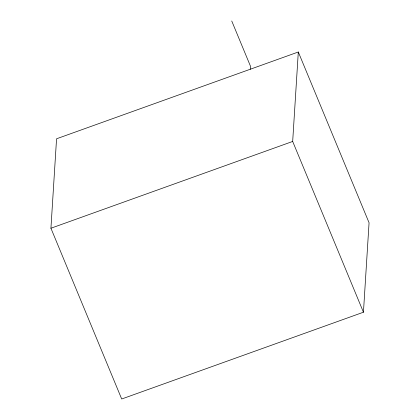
<?xml version="1.0" encoding="UTF-8"?>
<svg xmlns="http://www.w3.org/2000/svg" width="420" height="420" viewBox="0 0 420 420"><rect width="100%" height="100%" fill="white"/><g stroke="black" fill="none" stroke-linecap="round" stroke-linejoin="round"><path stroke-width="0.63" d="M50.93 228.233L56.558 138.784L298.305 52.001L369.07 222.763L363.442 312.218L121.695 399L50.93 228.233L292.677 141.451L298.305 52.001M250.289 69.237L250.478 66.218L231.74 21M292.677 141.451L363.442 312.218"/></g></svg>
